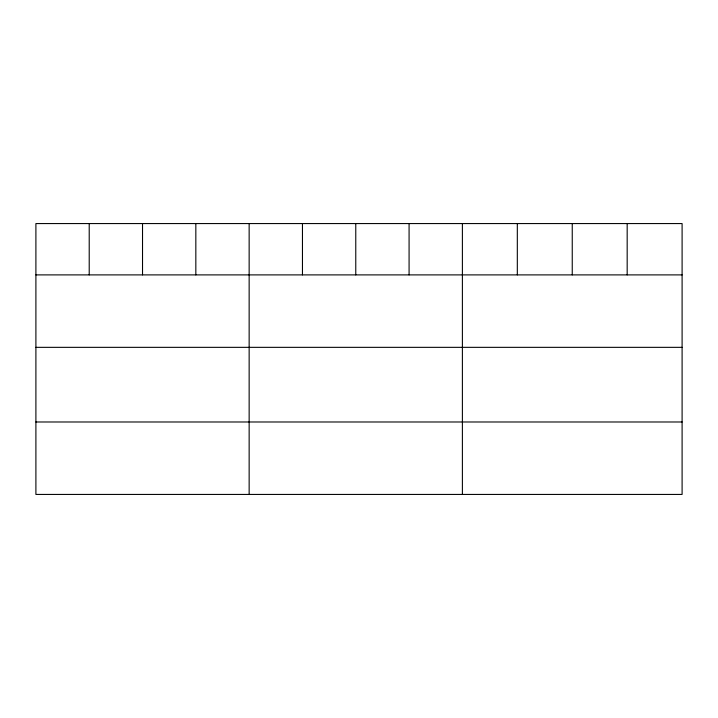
<?xml version="1.0" encoding="UTF-8"?>
<svg xmlns="http://www.w3.org/2000/svg" width="718" height="718" viewBox="0 0 718 718"><rect width="100%" height="100%" fill="white"/><g stroke="black" fill="none" stroke-linecap="round" stroke-linejoin="round"><path stroke-width="1.08" d="M682.1 274.895L682.1 494.433L35.9 494.433L35.9 223.567L682.1 223.567L682.1 274.895L35.9 274.895M35.9 347.341L682.1 347.341M35.9 421.987L682.1 421.987M627.173 223.567L627.173 274.895M572.246 223.567L572.246 274.895M517.319 223.567L517.319 274.895M462.392 223.567L462.392 494.433M409.08 223.567L409.08 274.895M355.769 223.567L355.769 274.895M302.457 223.567L302.457 274.895M249.146 223.567L249.146 494.433M195.834 223.567L195.834 274.895M142.523 223.567L142.523 274.895M89.212 223.567L89.212 274.895"/></g></svg>
